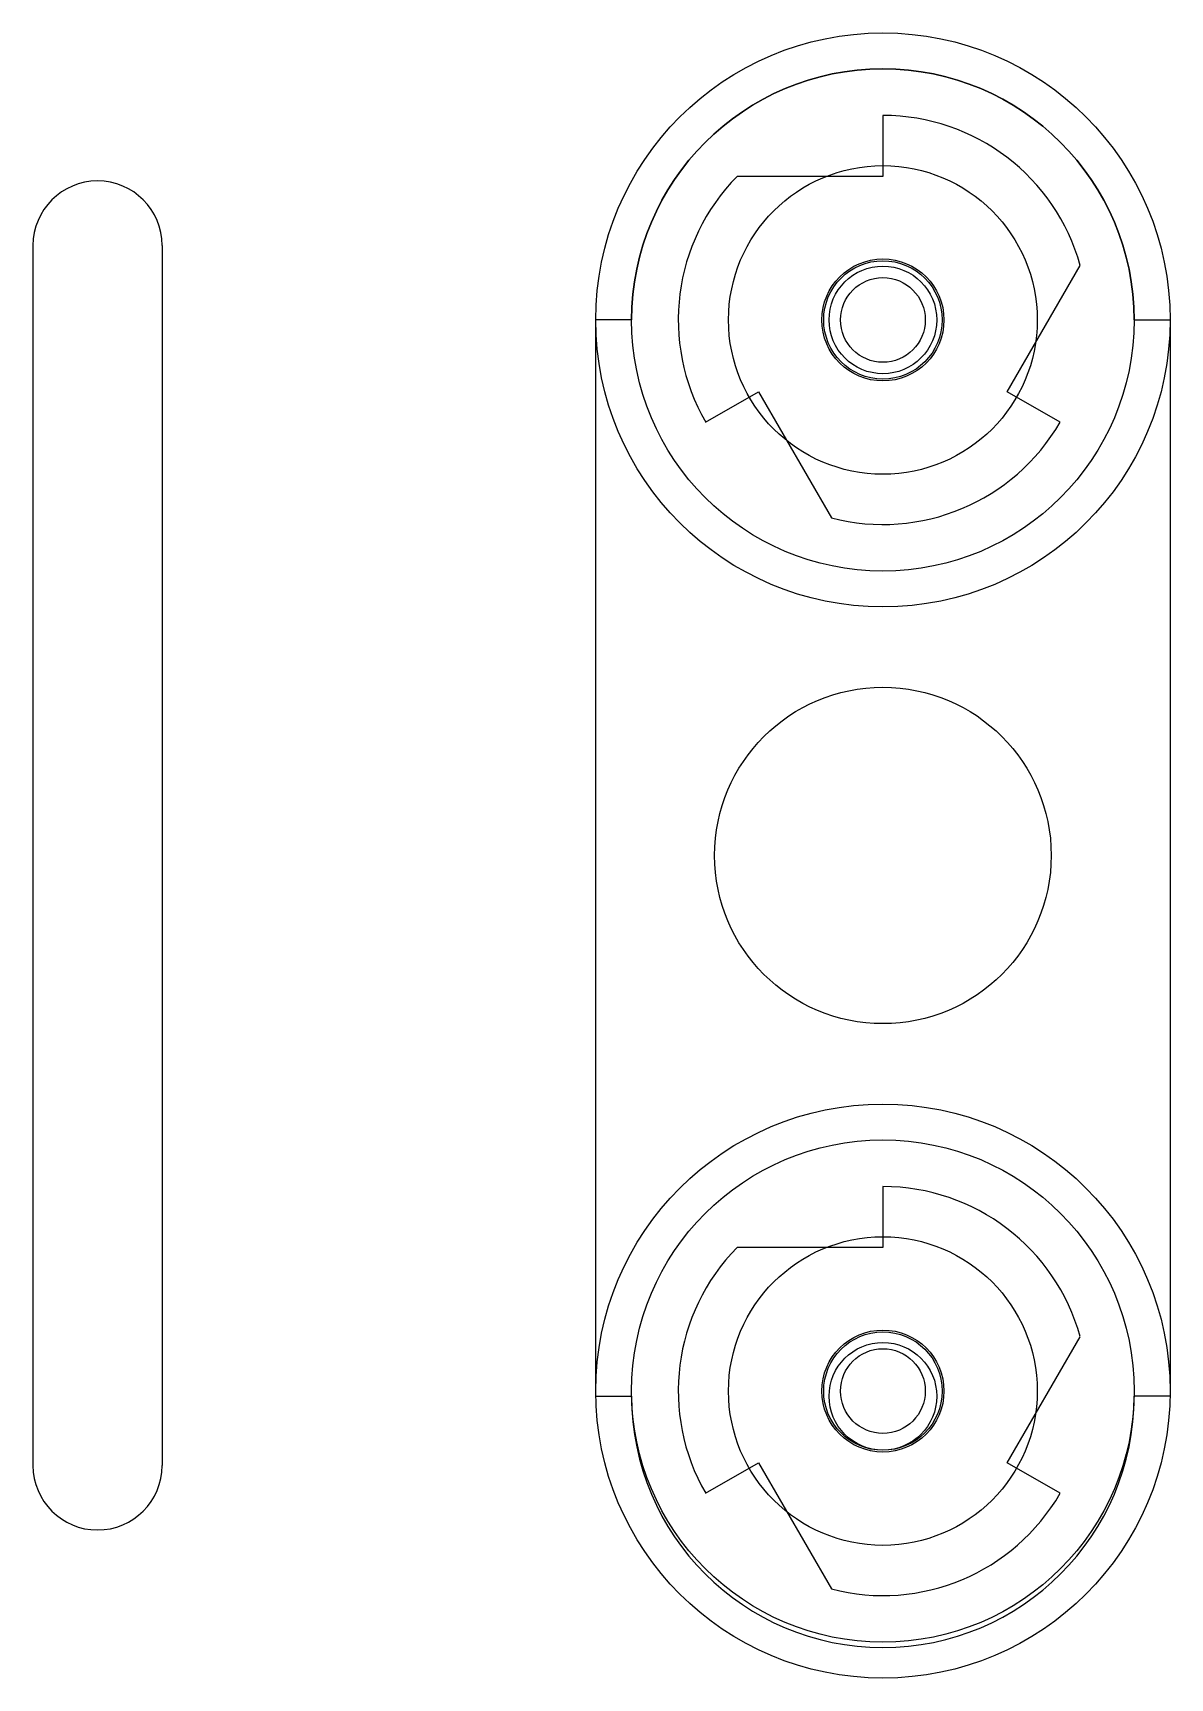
# Model space of a CAD drawing. Extents: x 5.51 to 12.87, y 33.75 to 36.04.
# Drawn here: x 11.285 to 12.869, y 33.75 to 36.043 of the extents above.
import ezdxf

# ---------------------------------------------------------------- set-up
doc = ezdxf.new("R2010")
doc.units = 0
doc.header["$LTSCALE"] = 5
doc.header["$MEASUREMENT"] = 0
for name, color, linetype in [('Z0_BOTCOMP', 4, 'Continuous'), ('Z0_CUT500', 4, 'Continuous'), ('Z0_PLASTICS', 37, 'Continuous'), ('Z0_RUBBER', 4, 'Continuous'), ('Z0_TOPCOMP', 6, 'Continuous')]:
    doc.layers.add(name, color=color, linetype=linetype)

msp = doc.modelspace()

# ---------------------------------------------------------------- linework, layer by layer
at = {"layer": 'Z0_BOTCOMP', "color": 4, "linetype": 'Continuous', "lineweight": 25}
for p, q in [((12.4688, 35.9277), (12.4688, 35.8427)), ((12.4688, 35.8427), (12.2657, 35.8427)), ((12.642, 35.5427), (12.7435, 35.7185)), ((12.2219, 35.5002), (12.2955, 35.5427)), ((12.2955, 35.5427), (12.3971, 35.3669)), ((12.7156, 35.5002), (12.642, 35.5427)), ((12.4688, 34.435), (12.4688, 34.35)), ((12.4688, 34.35), (12.2657, 34.35)), ((12.642, 34.05), (12.7435, 34.2258)), ((12.2219, 34.0075), (12.2955, 34.05)), ((12.2955, 34.05), (12.3971, 33.8742)), ((12.7156, 34.0075), (12.642, 34.05))]:
    msp.add_line(p, q, dxfattribs=at)
for centre, radius in [((12.4688, 35.6427), 0.085), ((12.4688, 35.6427), 0.059), ((12.4688, 34.15), 0.085), ((12.4688, 34.15), 0.059)]:
    msp.add_circle(centre, radius, dxfattribs=at)
for centre, start, end in [((12.4688, 35.6427), 15.4321, 90), ((12.4688, 35.6427), 135.4321, -150), ((12.4688, 35.6427), -104.5679, -30), ((12.4688, 34.15), 15.4321, 90), ((12.4688, 34.15), 135.4321, -150), ((12.4688, 34.15), -104.5679, -30)]:
    msp.add_arc(centre, 0.285, start, end, dxfattribs=at)
at = {"layer": 'Z0_CUT500', "color": 5, "linetype": 'Continuous', "lineweight": 25}
for p, q in [((11.285, 35.7464), (11.285, 34.0464)), ((11.465, 35.7464), (11.465, 34.0464))]:
    msp.add_line(p, q, dxfattribs=at)
for centre, radius in [((12.4688, 35.6427), 0.0825), ((12.4688, 34.8964), 0.2344), ((12.4688, 34.15), 0.0825)]:
    msp.add_circle(centre, radius, dxfattribs=at)
for centre, start, end in [((11.375, 35.7464), 0, 180), ((11.375, 34.0464), 180, 0)]:
    msp.add_arc(centre, 0.09, start, end, dxfattribs=at)
at = {"layer": 'Z0_PLASTICS', "color": 37, "linetype": 'Continuous', "lineweight": 25}
for p, q in [((12.1188, 35.6427), (12.0687, 35.6427)), ((12.0687, 35.6427), (12.0687, 34.1427)), ((12.8187, 35.6427), (12.8688, 35.6427)), ((12.8688, 35.6427), (12.8688, 34.1427)), ((12.0687, 34.1427), (12.1188, 34.1427)), ((12.8688, 34.1427), (12.8187, 34.1427))]:
    msp.add_line(p, q, dxfattribs=at)
for centre in [(12.4688, 35.6427), (12.4688, 34.1427)]:
    msp.add_circle(centre, 0.075, dxfattribs=at)
for centre, start, end in [((12.4688, 35.6427), 0, 180), ((12.4688, 34.1427), 180, 0)]:
    msp.add_arc(centre, 0.35, start, end, dxfattribs=at)
at = {"layer": 'Z0_RUBBER', "color": 2, "linetype": 'Continuous', "lineweight": 25}
for centre, radius in [((12.4688, 35.6427), 0.4), ((12.4688, 35.6427), 0.215), ((12.4688, 34.15), 0.4), ((12.4688, 34.15), 0.215)]:
    msp.add_circle(centre, radius, dxfattribs=at)
at = {"layer": 'Z0_TOPCOMP', "color": 6, "linetype": 'Continuous', "lineweight": 25}
for centre in [(12.4688, 35.6427), (12.4688, 34.15)]:
    msp.add_circle(centre, 0.35, dxfattribs=at)

doc.saveas('drawing.dxf')
